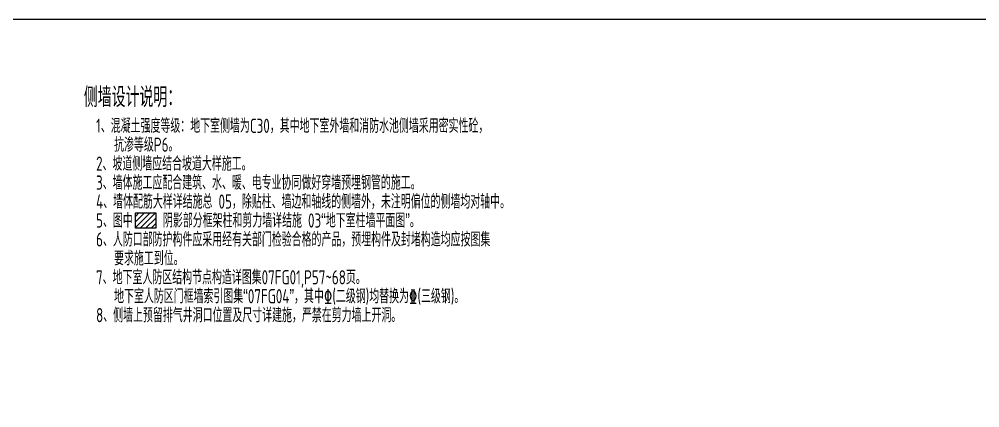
# Model space of a CAD drawing. Header units: millimetres. Extents: x 156735 to 386235, y 467499 to 703525.
# Drawn here: x 290411 to 341178, y 683006 to 703525 of the extents above; entities that cross this region are included whole.
import ezdxf

# ---------------------------------------------------------------- set-up
doc = ezdxf.new("R2010")
doc.units = ezdxf.units.MM
doc.header["$LTSCALE"] = 100
doc.layers.add('Q-AXIS', color=3, linetype='Continuous')
doc.layers.add('Q-TEXT', color=2, linetype='Continuous')
doc.styles.add('TSSD_REIN', font='Tssdeng.shx', dxfattribs={"width": 0.7, "bigfont": 'hztxt.shx'})

msp = doc.modelspace()

# ---------------------------------------------------------------- hatches: boundary and pattern name
at = {"layer": 'Q-TEXT'}
h = msp.add_hatch(dxfattribs=at)
h.set_pattern_fill('ANSI31', color=256, scale=64.8, style=0)
h.set_pattern_definition([(45, (-84224.15, 1504397.32), (-145.48015, 145.48015), [])])
h.paths.add_polyline_path([(296555.4, 692483.5), (297631.3, 692483.5), (297631.3, 693298.5), (296555.4, 693298.5)])

# ---------------------------------------------------------------- linework, layer by layer
at = {"layer": 'Q-AXIS'}
msp.add_lwpolyline([(156734.8, 703525.4), (386234.8, 703525.4), (386234.8, 467498.7), (156734.8, 467498.7)], close=True, dxfattribs=at)
at = {"layer": 'Q-TEXT'}
msp.add_lwpolyline([(296555.4, 693298.5), (297631.3, 693298.5), (297631.3, 692483.5), (296555.4, 692483.5)], close=True, dxfattribs=at)

# ---------------------------------------------------------------- texts
at = {"layer": 'Q-TEXT', "style": 'TSSD_REIN', "width": 0.7}
for s, height, p in [('侧墙设计说明：', 1050, (293826.4, 698882.5, -1036.2)), ('1、混凝土强度等级：地下室侧墙为C30，其中地下室外墙和消防水池侧墙采用密实性砼，', 750, (294473.4, 697521.9, -2072.5)), ('抗渗等级P6。', 750, (295424.5, 696521.9, -2072.5)), ('2、坡道侧墙应结合坡道大样施工。', 750, (294473.4, 695521.9, -2072.5)), ('3、墙体施工应配合建筑、水、暖、电专业协同做好穿墙预埋钢管的施工。', 750, (294473.4, 694521.9, -2072.5)), ('4、墙体配筋大样详结施总 05，除贴柱、墙边和轴线的侧墙外，未注明偏位的侧墙均对轴中。', 750, (294473.4, 693521.9, -2072.5)), ('5、图中     阴影部分框架柱和剪力墙详结施 03“地下室柱墙平面图”。', 750, (294473.4, 692521.9, -2072.5)), ('6、人防口部防护构件应采用经有关部门检验合格的产品，预埋构件及封堵构造均应按图集', 750, (294473.4, 691521.9, -2072.5)), ('要求施工到位。', 750, (295424.5, 690521.9, -2072.5)), ('7、地下室人防区结构节点构造详图集07FG01,P57~68页。', 750, (294473.4, 689521.9, -2072.5)), ('地下室人防区门框墙索引图集“07FG04”，其中%%131(二级钢)均替换为%%132(三级钢)。', 750, (295424.5, 688521.9, -2072.5)), ('8、侧墙上预留排气井洞口位置及尺寸详建施，严禁在剪力墙上开洞。', 750, (294473.4, 687521.9, -2072.5))]:
    msp.add_text(s, height=height, dxfattribs=at).set_placement(p)

doc.saveas('drawing.dxf')
